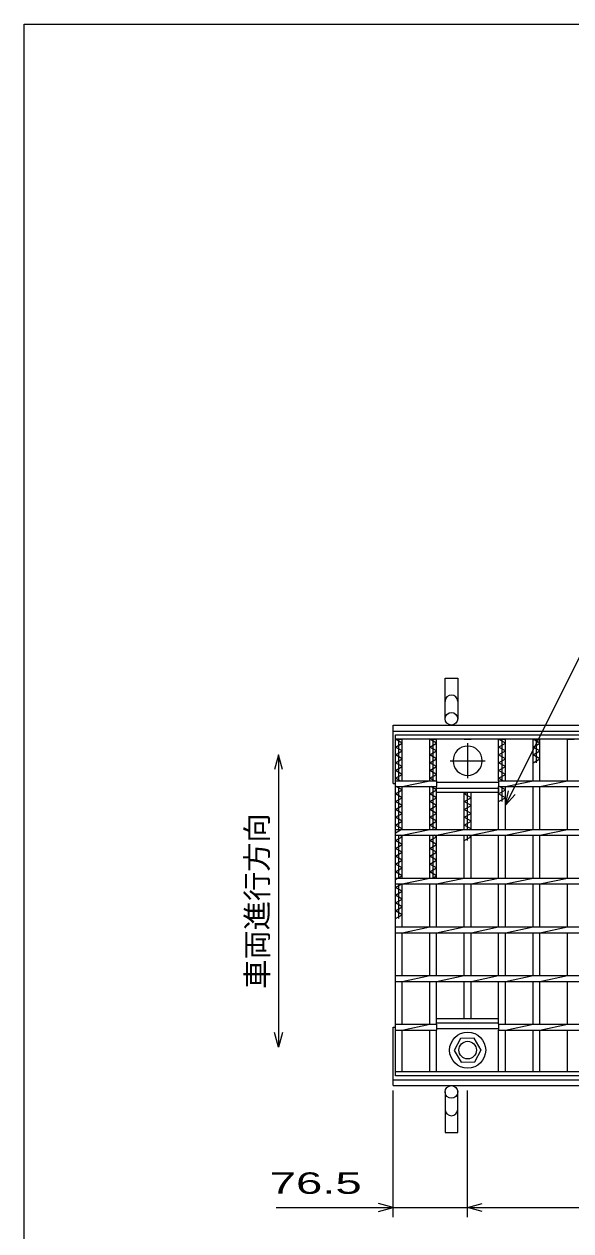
# Model space of a CAD drawing. Units: millimetres, scale not verified. Extents: x -1820 to 1731, y -1282 to 1054.
# Drawn here: x -1729 to -1168, y -185 to 1054 of the extents above; entities that cross this region are included whole.
import ezdxf
from ezdxf.enums import TextEntityAlignment as Align

# ---------------------------------------------------------------- set-up
doc = ezdxf.new("R2010")
doc.units = ezdxf.units.MM
doc.header["$LTSCALE"] = 10
doc.linetypes.add('CHAIN', pattern=[18.5, 12, -1.5, 3.5, -1.5])
for name, color, linetype, lineweight in [('0_2', 150, 'Continuous', 25), ('16', 3, 'Continuous', 25), ('19', 6, 'Continuous', 25), ('22', 4, 'Continuous', 25)]:
    doc.layers.add(name, color=color, linetype=linetype, lineweight=lineweight)
doc.styles.add('ベクトル', font='')
doc.styles.get('ベクトル').set_extended_font_data('ベクトル')

msp = doc.modelspace()

# ---------------------------------------------------------------- linework, layer by layer
at = {"layer": '0_2'}
for p, q in [((-1729, -1146.5), (-1729, 1053.5)), ((-1729, 1053.5), (1731, 1053.5))]:
    msp.add_line(p, q, dxfattribs=at)
at = {"layer": '16'}
for p, q in [((-1348, 324), (-353, 324)), ((-1348, 319.5), (-1348, 324)), ((-353, 319.5), (-1348, 319.5)), ((-1348, -21.5), (-1348, 319.5)), ((-1348, 319.5), (-1341, 319.5)), ((-1341, 315.5), (-1348, 319.5)), ((-1348, 311.5), (-1341, 315.5)), ((-1341, 307.5), (-1348, 311.5)), ((-1344.5, 277), (-1344.5, 319.5)), ((-1341, 277), (-1341, 319.5)), ((-1312.7, 277), (-1312.7, 319.5)), ((-1312.7, 319.5), (-1305.7, 319.5)), ((-1305.7, 315.5), (-1312.7, 319.5)), ((-1312.7, 311.5), (-1305.7, 315.5)), ((-1305.7, 307.5), (-1312.7, 311.5)), ((-1309.2, 277), (-1309.2, 319.5)), ((-1305.7, 277), (-1305.7, 319.5)), ((-1277.4, 319.5), (-1270.4, 319.5)), ((-1242.1, 277), (-1242.1, 319.5)), ((-1242.1, 319.5), (-1235.1, 319.5)), ((-1235.1, 315.5), (-1242.1, 319.5)), ((-1242.1, 311.5), (-1235.1, 315.5)), ((-1235.1, 307.5), (-1242.1, 311.5)), ((-1238.6, 277), (-1238.6, 319.5)), ((-1235.1, 277), (-1235.1, 319.5)), ((-1206.8, 277), (-1206.8, 319.5)), ((-1206.8, 319.5), (-1199.8, 319.5)), ((-1199.8, 315.5), (-1206.8, 319.5)), ((-1206.8, 311.5), (-1199.8, 315.5)), ((-1199.8, 307.5), (-1206.8, 311.5)), ((-1203.3, 295.5), (-1203.3, 319.5)), ((-1199.8, 277), (-1199.8, 319.5)), ((-1171.5, 277), (-1171.5, 319.5)), ((-1171.5, 319.5), (-1164.5, 319.5)), ((-1348, 303.5), (-1341, 307.5)), ((-1341, 299.5), (-1348, 303.5)), ((-1348, 295.5), (-1341, 299.5)), ((-1312.7, 303.5), (-1305.7, 307.5)), ((-1305.7, 299.5), (-1312.7, 303.5)), ((-1312.7, 295.5), (-1305.7, 299.5)), ((-1242.1, 303.5), (-1235.1, 307.5)), ((-1235.1, 299.5), (-1242.1, 303.5)), ((-1242.1, 295.5), (-1235.1, 299.5)), ((-1206.8, 303.5), (-1199.8, 307.5)), ((-1199.8, 299.5), (-1206.8, 303.5)), ((-1206.8, 295.5), (-1199.8, 299.5)), ((-1341, 291.5), (-1348, 295.5)), ((-1348, 287.5), (-1341, 291.5)), ((-1341, 283.5), (-1348, 287.5)), ((-1305.7, 291.5), (-1312.7, 295.5)), ((-1312.7, 287.5), (-1305.7, 291.5)), ((-1305.7, 283.5), (-1312.7, 287.5)), ((-1235.1, 291.5), (-1242.1, 295.5)), ((-1242.1, 287.5), (-1235.1, 291.5)), ((-1235.1, 283.5), (-1242.1, 287.5)), ((-1348, 279.5), (-1341, 283.5)), ((-1343.62, 277), (-1348, 279.5)), ((-1348, 277), (-1305.7, 277)), ((-1348, 271), (-1348, 277)), ((-1341, 271), (-1312.7, 277)), ((-1312.7, 279.5), (-1305.7, 283.5)), ((-1308.33, 277), (-1312.7, 279.5)), ((-1305.7, 277), (-1305.7, 271)), ((-1305.7, 275.5), (-1242.1, 275.5)), ((-1242.1, 279.5), (-1235.1, 283.5)), ((-1237.72, 277), (-1242.1, 279.5)), ((-1242.1, 277), (-458.5, 277)), ((-1242.1, 277), (-1242.1, 271)), ((-1235.1, 271), (-1206.8, 277)), ((-1199.8, 271), (-1171.5, 277)), ((-1348, 271), (-1305.7, 271)), ((-1348, 263.5), (-1341, 267.5)), ((-1341, 259.5), (-1348, 263.5)), ((-1341, 267.5), (-1347.12, 271)), ((-1344.5, 227), (-1344.5, 271)), ((-1341, 227), (-1341, 271)), ((-1312.7, 227), (-1312.7, 271)), ((-1312.7, 263.5), (-1305.7, 267.5)), ((-1305.7, 259.5), (-1312.7, 263.5)), ((-1305.7, 267.5), (-1311.83, 271)), ((-1309.2, 227), (-1309.2, 271)), ((-1305.7, 227), (-1305.7, 271)), ((-1305.7, 269.5), (-1242.1, 269.5)), ((-1305.7, 265), (-1305.7, 269.5)), ((-1242.1, 265), (-1305.7, 265)), ((-1277.4, 227), (-1277.4, 265)), ((-1277.4, 263.5), (-1274.78, 265)), ((-1270.4, 259.5), (-1277.4, 263.5)), ((-1273.9, 227), (-1273.9, 265)), ((-1270.4, 227), (-1270.4, 265)), ((-1242.1, 271), (-458.5, 271)), ((-1242.1, 227), (-1242.1, 271)), ((-1242.1, 269.5), (-1242.1, 265)), ((-1242.1, 263.5), (-1235.1, 267.5)), ((-1235.1, 259.5), (-1242.1, 263.5)), ((-1235.1, 267.5), (-1241.22, 271)), ((-1238.6, 255.5), (-1238.6, 271)), ((-1235.1, 227), (-1235.1, 271)), ((-1206.8, 227), (-1206.8, 271)), ((-1199.8, 227), (-1199.8, 271)), ((-1171.5, 227), (-1171.5, 271)), ((-1348, 255.5), (-1341, 259.5)), ((-1341, 251.5), (-1348, 255.5)), ((-1348, 247.5), (-1341, 251.5)), ((-1312.7, 255.5), (-1305.7, 259.5)), ((-1305.7, 251.5), (-1312.7, 255.5)), ((-1312.7, 247.5), (-1305.7, 251.5)), ((-1277.4, 255.5), (-1270.4, 259.5)), ((-1270.4, 251.5), (-1277.4, 255.5)), ((-1277.4, 247.5), (-1270.4, 251.5)), ((-1242.1, 255.5), (-1235.1, 259.5)), ((-1341, 243.5), (-1348, 247.5)), ((-1348, 239.5), (-1341, 243.5)), ((-1341, 235.5), (-1348, 239.5)), ((-1348, 231.5), (-1341, 235.5)), ((-1305.7, 243.5), (-1312.7, 247.5)), ((-1312.7, 239.5), (-1305.7, 243.5)), ((-1305.7, 235.5), (-1312.7, 239.5)), ((-1312.7, 231.5), (-1305.7, 235.5)), ((-1270.4, 243.5), (-1277.4, 247.5)), ((-1277.4, 239.5), (-1270.4, 243.5)), ((-1270.4, 235.5), (-1277.4, 239.5)), ((-1277.4, 231.5), (-1270.4, 235.5)), ((-1341, 227.5), (-1348, 231.5)), ((-1348, 223.5), (-1341, 227.5)), ((-1348, 227), (-353, 227)), ((-1348, 221), (-1348, 227)), ((-1341, 221), (-1312.7, 227)), ((-1305.7, 227.5), (-1312.7, 231.5)), ((-1306.58, 227), (-1305.7, 227.5)), ((-1305.7, 221), (-1277.4, 227)), ((-1270.4, 227.5), (-1277.4, 231.5)), ((-1271.28, 227), (-1270.4, 227.5)), ((-1270.4, 221), (-1242.1, 227)), ((-1235.1, 221), (-1206.8, 227)), ((-1199.8, 221), (-1171.5, 227)), ((-1348, 221), (-353, 221)), ((-1348, 215.5), (-1341, 219.5)), ((-1341, 211.5), (-1348, 215.5)), ((-1348, 207.5), (-1341, 211.5)), ((-1344.5, 177), (-1344.5, 221)), ((-1341, 219.5), (-1343.62, 221)), ((-1341, 177), (-1341, 221)), ((-1312.7, 177), (-1312.7, 221)), ((-1312.7, 215.5), (-1305.7, 219.5)), ((-1305.7, 211.5), (-1312.7, 215.5)), ((-1312.7, 207.5), (-1305.7, 211.5)), ((-1309.2, 177), (-1309.2, 221)), ((-1305.7, 219.5), (-1308.33, 221)), ((-1305.7, 177), (-1305.7, 221)), ((-1277.4, 177), (-1277.4, 221)), ((-1277.4, 215.5), (-1270.4, 219.5)), ((-1273.9, 215.5), (-1273.9, 221)), ((-1270.4, 219.5), (-1273.03, 221)), ((-1270.4, 177), (-1270.4, 221)), ((-1242.1, 177), (-1242.1, 221)), ((-1235.1, 177), (-1235.1, 221)), ((-1206.8, 177), (-1206.8, 221)), ((-1199.8, 177), (-1199.8, 221)), ((-1171.5, 177), (-1171.5, 221)), ((-1341, 203.5), (-1348, 207.5)), ((-1348, 199.5), (-1341, 203.5)), ((-1341, 195.5), (-1348, 199.5)), ((-1305.7, 203.5), (-1312.7, 207.5)), ((-1312.7, 199.5), (-1305.7, 203.5)), ((-1305.7, 195.5), (-1312.7, 199.5)), ((-1348, 191.5), (-1341, 195.5)), ((-1341, 187.5), (-1348, 191.5)), ((-1348, 183.5), (-1341, 187.5)), ((-1312.7, 191.5), (-1305.7, 195.5)), ((-1305.7, 187.5), (-1312.7, 191.5)), ((-1312.7, 183.5), (-1305.7, 187.5)), ((-1341, 179.5), (-1348, 183.5)), ((-1348, 175.5), (-1341, 179.5)), ((-1348, 177), (-353, 177)), ((-1348, 171), (-1348, 177)), ((-1341, 171), (-1312.7, 177)), ((-1305.7, 179.5), (-1312.7, 183.5)), ((-1310.08, 177), (-1305.7, 179.5)), ((-1305.7, 171), (-1277.4, 177)), ((-1270.4, 171), (-1242.1, 177)), ((-1235.1, 171), (-1206.8, 177)), ((-1199.8, 171), (-1171.5, 177)), ((-1348, 171), (-353, 171)), ((-1348, 167.5), (-1341.87, 171)), ((-1341, 163.5), (-1348, 167.5)), ((-1348, 159.5), (-1341, 163.5)), ((-1344.5, 135.5), (-1344.5, 171)), ((-1341, 127), (-1341, 171)), ((-1312.7, 127), (-1312.7, 171)), ((-1305.7, 127), (-1305.7, 171)), ((-1277.4, 127), (-1277.4, 171)), ((-1270.4, 127), (-1270.4, 171)), ((-1242.1, 127), (-1242.1, 171)), ((-1235.1, 127), (-1235.1, 171)), ((-1206.8, 127), (-1206.8, 171)), ((-1199.8, 127), (-1199.8, 171)), ((-1171.5, 127), (-1171.5, 171)), ((-1341, 155.5), (-1348, 159.5)), ((-1348, 151.5), (-1341, 155.5)), ((-1341, 147.5), (-1348, 151.5)), ((-1348, 143.5), (-1341, 147.5)), ((-1341, 139.5), (-1348, 143.5)), ((-1348, 135.5), (-1341, 139.5)), ((-1348, 127), (-353, 127)), ((-1348, 121), (-1348, 127)), ((-1341, 121), (-1312.7, 127)), ((-1305.7, 121), (-1277.4, 127)), ((-1270.4, 121), (-1242.1, 127)), ((-1235.1, 121), (-1206.8, 127)), ((-1199.8, 121), (-1171.5, 127)), ((-1348, 121), (-353, 121)), ((-1341, 77), (-1341, 121)), ((-1312.7, 77), (-1312.7, 121)), ((-1305.7, 77), (-1305.7, 121)), ((-1277.4, 77), (-1277.4, 121)), ((-1270.4, 77), (-1270.4, 121)), ((-1242.1, 77), (-1242.1, 121)), ((-1235.1, 77), (-1235.1, 121)), ((-1206.8, 77), (-1206.8, 121)), ((-1199.8, 77), (-1199.8, 121)), ((-1171.5, 77), (-1171.5, 121)), ((-1348, 77), (-353, 77)), ((-1348, 71), (-1348, 77)), ((-1341, 71), (-1312.7, 77)), ((-1305.7, 71), (-1277.4, 77)), ((-1270.4, 71), (-1242.1, 77)), ((-1235.1, 71), (-1206.8, 77)), ((-1199.8, 71), (-1171.5, 77)), ((-1348, 71), (-353, 71)), ((-1341, 27), (-1341, 71)), ((-1312.7, 27), (-1312.7, 71)), ((-1305.7, 27), (-1305.7, 71)), ((-1277.4, 33), (-1277.4, 71)), ((-1270.4, 33), (-1270.4, 71)), ((-1242.1, 27), (-1242.1, 71)), ((-1235.1, 27), (-1235.1, 71)), ((-1206.8, 27), (-1206.8, 71)), ((-1199.8, 27), (-1199.8, 71)), ((-1171.5, 27), (-1171.5, 71)), ((-1348, 27), (-1305.7, 27)), ((-1348, 21), (-1348, 27)), ((-1341, 21), (-1312.7, 27)), ((-1305.7, 33), (-1242.1, 33)), ((-1305.7, 28.5), (-1305.7, 33)), ((-1305.7, 28.5), (-1242.1, 28.5)), ((-1305.7, 27), (-1305.7, 21)), ((-1242.1, 28.5), (-1242.1, 33)), ((-1242.1, 27), (-458.5, 27)), ((-1242.1, 27), (-1242.1, 21)), ((-1235.1, 21), (-1206.8, 27)), ((-1199.8, 21), (-1171.5, 27)), ((-1348, 21), (-1305.7, 21)), ((-1341, -21.5), (-1341, 21)), ((-1312.7, -21.5), (-1312.7, 21)), ((-1305.7, 22.5), (-1242.1, 22.5)), ((-1305.7, -21.5), (-1305.7, 21)), ((-1281.19, 12.45), (-1287.9, 0.16)), ((-1267.2, 12.79), (-1281.19, 12.45)), ((-1259.9, 0.5), (-1267.2, 12.79)), ((-1242.1, 21), (-458.5, 21)), ((-1242.1, -21.5), (-1242.1, 21)), ((-1235.1, -21.5), (-1235.1, 21)), ((-1206.8, -21.5), (-1206.8, 21)), ((-1199.8, -21.5), (-1199.8, 21)), ((-1171.5, -21.5), (-1171.5, 21)), ((-1287.9, 0.16), (-1280.6, -11.79)), ((-1266.61, -11.45), (-1259.9, 0.84)), ((-1280.6, -11.79), (-1266.61, -11.45)), ((-1348, -21.5), (-353, -21.5)), ((-1348, -26), (-1348, -21.5)), ((-1348, -21.5), (-1341, -21.5)), ((-1312.7, -21.5), (-1305.7, -21.5)), ((-1277.4, -21.5), (-1270.4, -21.5)), ((-1242.1, -21.5), (-1235.1, -21.5)), ((-1206.8, -21.5), (-1199.8, -21.5)), ((-1171.5, -21.5), (-1164.5, -21.5)), ((-353, -26), (-1348, -26))]:
    msp.add_line(p, q, dxfattribs=at)
at = {"layer": '16', "linetype": 'CHAIN'}
for p, q in [((-1273.9, 315.5), (-1273.9, 279.5)), ((-1291.9, 297.5), (-1255.9, 297.5))]:
    msp.add_line(p, q, dxfattribs=at)
at = {"layer": '16'}
for radius in [18.5, 9]:
    msp.add_circle((-1273.9, 0.5), radius, dxfattribs=at)
for start, end in [(90, 270), (270, 90)]:
    msp.add_arc((-1273.9, 297.5), 15, start, end, dxfattribs=at)
at = {"layer": '19'}
for p, q in [((-1297, 340.5), (-1297, 382.12)), ((-1297, 382.12), (-1284, 382.12)), ((-1284, 382.12), (-1284, 340.5)), ((-1350.5, 334), (-350.5, 334)), ((-1350.5, 274), (-1350.5, 334)), ((-1350.5, 328), (-350.5, 328)), ((-1350.5, 274), (-1348, 274)), ((-1350.5, -36), (-1350.5, 24)), ((-1350.5, 24), (-1348, 24)), ((-1350.5, -30), (-350.5, -30)), ((-1350.5, -36), (-350.5, -36)), ((-1297, -42.5), (-1297, -84.12)), ((-1284, -84.12), (-1284, -42.5)), ((-1297, -84.12), (-1284, -84.12))]:
    msp.add_line(p, q, dxfattribs=at)
for centre in [(-1290.5, 340.5), (-1290.5, -42.5)]:
    msp.add_circle(centre, 6.5, dxfattribs=at)
for centre, start, end in [((-1290.5, 358.34), 0, 180), ((-1290.5, -60.34), 180, 0)]:
    msp.add_arc(centre, 6.5, start, end, dxfattribs=at)
at = {"layer": '22'}
for p, q in [((-1235.1, 252), (-1052.85, 616.5)), ((-1468, 303.5), (-1472, 288.5)), ((-1464, 288.5), (-1468, 303.5)), ((-1468, 303.5), (-1468, 3.5)), ((-1235.1, 252), (-1232.1, 266.6)), ((-1235.1, 252), (-1225.1, 263)), ((-1468, 3.5), (-1472, 18.5)), ((-1464, 18.5), (-1468, 3.5)), ((-1350.5, -171), (-1350.5, -41)), ((-1273.9, -171), (-1273.9, -41)), ((-1470.5, -161), (-1350.5, -161)), ((-1350.5, -161), (-1365.5, -157)), ((-1365.5, -165), (-1350.5, -161)), ((-1350.5, -161), (-1273.9, -161)), ((-1273.9, -161), (-1258.9, -157)), ((-1258.9, -165), (-1273.9, -161)), ((-1273.9, -161), (-426.7, -161))]:
    msp.add_line(p, q, dxfattribs=at)

# ---------------------------------------------------------------- texts
at = {"layer": '22', "color": 2, "style": 'ベクトル'}
msp.add_text('車両進行方向', height=21.99, rotation=90, dxfattribs=at).set_placement((-1490, 63.5), align=Align.MIDDLE_LEFT)
at = {"layer": '22', "color": 2, "style": 'ベクトル', "width": 1.65}
msp.add_text(' 76.5 ', height=21.99, dxfattribs=at).set_placement((-1490.5, -136), align=Align.MIDDLE_LEFT)

doc.saveas('drawing.dxf')
